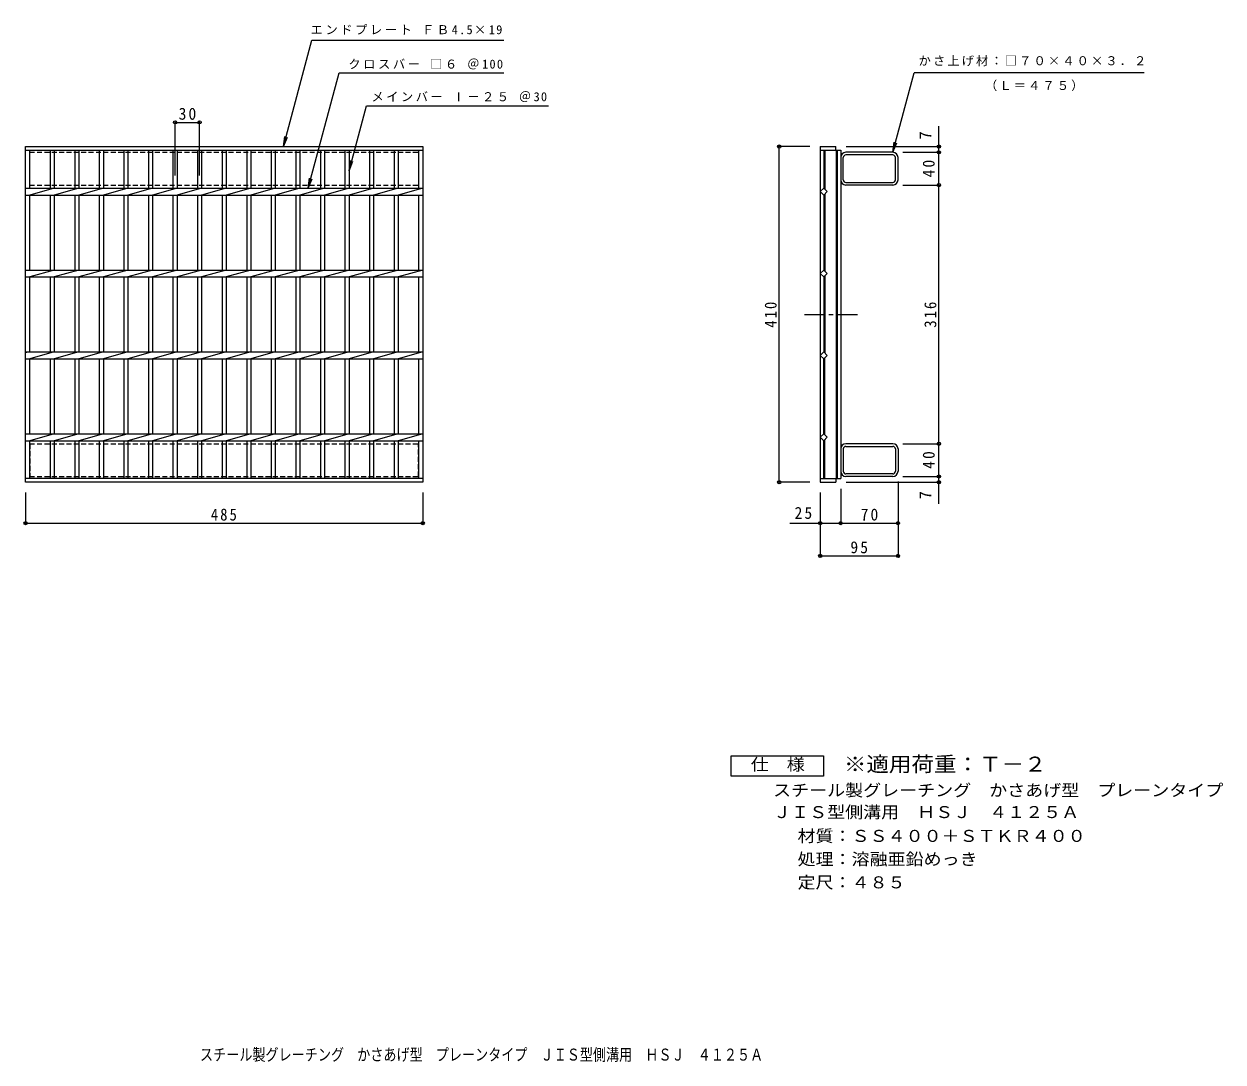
# Model space of a CAD drawing. Units: millimetres, scale not verified. Extents: x -679 to 785, y -684 to 584.
import ezdxf
from ezdxf.enums import TextEntityAlignment as Align

# ---------------------------------------------------------------- set-up
doc = ezdxf.new("R2010")
doc.units = ezdxf.units.MM
doc.header["$LTSCALE"] = 5
doc.header["$PDMODE"] = 32
doc.header["$PDSIZE"] = 4
doc.linetypes.add('CHAIN1', pattern=[8, 5, -1, 1, -1])
doc.linetypes.add('DASHED1', pattern=[1.8, 1.2, -0.6])
for name, color, linetype, lineweight in [('1-1_1-1ﾚｲﾔ', 2, 'Continuous', 9), ('1-2_1-2ﾚｲﾔ', 3, 'Continuous', 9), ('1-4_1-4ﾚｲﾔ', 7, 'Continuous', 9), ('F-4_F-4ﾚｲﾔ', 2, 'Continuous', 9)]:
    doc.layers.add(name, color=color, linetype=linetype, lineweight=lineweight)
doc.layers.add('F-5_F-5ﾚｲﾔ', color=3, linetype='Continuous')
doc.styles.add('ＭＳ ゴシック', font='')
doc.styles.get('ＭＳ ゴシック').set_extended_font_data('MS Gothic')

msp = doc.modelspace()

# ---------------------------------------------------------------- linework, layer by layer
at = {"layer": '1-1_1-1ﾚｲﾔ', "linetype": 'DASHED1'}
for p, q in [((-197.397, 426.841), (-197.397, 386.841)), ((-672.397, 386.841), (-197.397, 386.841)), ((-672.397, 70.841), (-197.397, 70.841)), ((-197.397, 30.841), (-197.397, 70.841))]:
    msp.add_line(p, q, dxfattribs=at)
at = {"layer": '1-1_1-1ﾚｲﾔ'}
for p, q in [((381.748, 426.84), (324.549, 426.84)), ((321.348, 393.241), (321.348, 420.44)), ((381.748, 423.641), (324.548, 423.641)), ((384.948, 393.241), (384.948, 420.44)), ((388.148, 393.24), (388.148, 420.441)), ((324.549, 390.04), (381.748, 390.04)), ((381.748, 386.841), (324.549, 386.841)), ((321.348, 64.441), (321.348, 37.241)), ((381.748, 70.841), (324.549, 70.841)), ((324.549, 67.641), (381.748, 67.641)), ((384.948, 64.441), (384.948, 37.241)), ((388.148, 64.441), (388.148, 37.241)), ((381.748, 34.041), (324.548, 34.041)), ((381.748, 30.841), (324.549, 30.841))]:
    msp.add_line(p, q, dxfattribs=at)
at = {"layer": '1-1_1-1ﾚｲﾔ', "linetype": 'DASHED1'}
for points in [[(-672.397, 386.841), (-672.397, 426.841), (-197.397, 426.841)], [(-672.397, 70.841), (-672.397, 30.841), (-197.397, 30.841)]]:
    msp.add_lwpolyline(points, dxfattribs=at)
at = {"layer": '1-1_1-1ﾚｲﾔ'}
for centre, radius, start, end in [((324.549, 420.441), 6.4, 90, 180), ((381.748, 420.441), 6.4, 0, 90), ((324.548, 420.44), 3.2, 90, 180), ((381.748, 420.44), 3.2, 0, 90), ((324.549, 393.24), 6.4, 180, 270), ((324.549, 393.241), 3.2, 180, 270), ((381.748, 393.241), 3.2, 270, 0), ((381.748, 393.24), 6.4, 270, 0), ((324.549, 64.441), 6.4, 90, 180), ((324.549, 64.441), 3.2, 90, 180), ((381.748, 64.441), 6.4, 0, 90), ((381.748, 64.441), 3.2, 0, 90), ((324.549, 37.241), 6.4, 180, 270), ((324.548, 37.241), 3.2, 180, 270), ((381.748, 37.241), 3.2, 270, 0), ((381.748, 37.241), 6.4, 270, 0)]:
    msp.add_arc(centre, radius, start, end, dxfattribs=at)
at = {"layer": '1-2_1-2ﾚｲﾔ'}
for p, q in [((-677.397, 433.841), (-192.397, 433.841)), ((-677.397, 23.841), (-677.397, 433.841)), ((-677.397, 429.341), (-192.397, 429.341)), ((-672.397, 383.08), (-672.397, 429.341)), ((-647.397, 429.341), (-647.397, 383.08)), ((-642.397, 429.341), (-642.397, 383.08)), ((-617.397, 429.341), (-617.397, 383.08)), ((-612.397, 429.341), (-612.397, 383.08)), ((-587.397, 429.341), (-587.397, 383.08)), ((-582.397, 429.341), (-582.397, 383.08)), ((-557.397, 429.341), (-557.397, 383.08)), ((-552.398, 429.341), (-552.398, 383.08)), ((-527.397, 429.341), (-527.397, 383.08)), ((-522.397, 429.341), (-522.397, 383.08)), ((-497.396, 429.341), (-497.396, 383.08)), ((-492.397, 429.341), (-492.397, 383.08)), ((-467.397, 429.341), (-467.397, 383.08)), ((-462.397, 429.341), (-462.397, 383.08)), ((-437.397, 429.341), (-437.397, 383.08)), ((-432.397, 429.341), (-432.397, 383.08)), ((-407.397, 429.341), (-407.397, 383.08)), ((-402.397, 429.341), (-402.397, 383.08)), ((-377.397, 429.341), (-377.397, 383.08)), ((-372.397, 429.341), (-372.397, 383.08)), ((-347.397, 429.341), (-347.397, 383.08)), ((-342.397, 429.341), (-342.397, 383.08)), ((-317.397, 429.341), (-317.397, 383.08)), ((-312.397, 429.341), (-312.397, 383.08)), ((-287.397, 429.341), (-287.397, 383.08)), ((-282.397, 429.341), (-282.397, 383.08)), ((-257.397, 429.341), (-257.397, 383.08)), ((-252.397, 429.341), (-252.397, 383.08)), ((-227.396, 429.341), (-227.396, 383.08)), ((-222.397, 429.341), (-222.397, 383.08)), ((-197.397, 429.341), (-197.397, 383.08)), ((-192.397, 433.841), (-192.397, 23.841)), ((293.149, 433.841), (312.149, 433.841)), ((293.149, 433.841), (293.149, 23.841)), ((293.149, 429.34), (318.148, 429.34)), ((297.649, 429.34), (297.649, 382.826)), ((298.649, 429.34), (298.649, 381.826)), ((312.149, 429.34), (312.149, 433.841)), ((312.649, 429.34), (312.649, 28.341)), ((313.649, 429.34), (313.649, 28.341)), ((318.148, 429.34), (318.148, 28.341)), ((-672.397, 383.08), (-677.397, 382.08)), ((-677.397, 383.08), (-192.397, 383.08)), ((-642.397, 383.08), (-672.397, 374.601)), ((-612.397, 383.08), (-642.397, 374.601)), ((-582.397, 383.08), (-612.397, 374.601)), ((-552.398, 383.08), (-582.397, 374.601)), ((-522.397, 383.08), (-552.398, 374.601)), ((-492.397, 383.08), (-522.397, 374.601)), ((-462.397, 383.08), (-492.397, 374.601)), ((-432.397, 383.08), (-462.397, 374.601)), ((-402.397, 383.08), (-432.397, 374.601)), ((-372.397, 383.08), (-402.397, 374.601)), ((-342.397, 383.08), (-372.397, 374.601)), ((-312.397, 383.08), (-342.397, 374.601)), ((-282.397, 383.08), (-312.397, 374.601)), ((-252.397, 383.08), (-282.397, 374.601)), ((-222.397, 383.08), (-252.397, 374.601)), ((-192.396, 383.08), (-222.396, 374.601)), ((-677.397, 374.601), (-192.397, 374.601)), ((-672.397, 283.081), (-672.397, 374.601)), ((-647.397, 374.601), (-647.397, 283.081)), ((-642.397, 374.601), (-642.397, 283.081)), ((-617.397, 374.601), (-617.397, 283.081)), ((-612.397, 374.601), (-612.397, 283.081)), ((-587.397, 374.601), (-587.397, 283.081)), ((-582.397, 374.601), (-582.397, 283.081)), ((-557.397, 374.601), (-557.397, 283.081)), ((-552.398, 374.601), (-552.398, 283.081)), ((-527.397, 374.601), (-527.397, 283.081)), ((-522.397, 374.601), (-522.397, 283.081)), ((-497.396, 374.601), (-497.396, 283.081)), ((-492.397, 374.601), (-492.397, 283.081)), ((-467.397, 374.601), (-467.397, 283.081)), ((-462.397, 374.601), (-462.397, 283.081)), ((-437.397, 374.601), (-437.397, 283.081)), ((-432.397, 374.601), (-432.397, 283.081)), ((-407.397, 374.601), (-407.397, 283.081)), ((-402.397, 374.601), (-402.397, 283.081)), ((-377.397, 374.601), (-377.397, 283.081)), ((-372.397, 374.601), (-372.397, 283.081)), ((-347.397, 374.601), (-347.397, 283.081)), ((-342.397, 374.601), (-342.397, 283.081)), ((-317.397, 374.601), (-317.397, 283.081)), ((-312.397, 374.601), (-312.397, 283.081)), ((-287.397, 374.601), (-287.397, 283.081)), ((-282.397, 374.601), (-282.397, 283.081)), ((-257.397, 374.601), (-257.397, 283.081)), ((-252.397, 374.601), (-252.397, 283.081)), ((-227.396, 374.601), (-227.396, 283.081)), ((-222.397, 374.601), (-222.397, 283.081)), ((-197.397, 374.601), (-197.397, 283.081)), ((297.649, 374.855), (297.649, 282.826)), ((298.649, 375.855), (298.649, 281.826)), ((-672.397, 283.08), (-677.397, 282.08)), ((-677.397, 283.08), (-192.397, 283.08)), ((-642.397, 283.08), (-672.397, 274.601)), ((-612.397, 283.08), (-642.397, 274.601)), ((-582.397, 283.08), (-612.397, 274.601)), ((-552.398, 283.08), (-582.397, 274.601)), ((-522.397, 283.08), (-552.398, 274.601)), ((-492.397, 283.08), (-522.397, 274.601)), ((-462.397, 283.08), (-492.397, 274.601)), ((-432.397, 283.08), (-462.397, 274.601)), ((-402.397, 283.08), (-432.397, 274.601)), ((-372.397, 283.08), (-402.397, 274.601)), ((-342.397, 283.08), (-372.397, 274.601)), ((-192.396, 283.08), (-222.396, 274.601)), ((-677.397, 274.601), (-192.397, 274.601)), ((-672.397, 183.081), (-672.397, 274.601)), ((-647.397, 274.601), (-647.397, 183.081)), ((-642.397, 274.601), (-642.397, 183.081)), ((-617.397, 274.601), (-617.397, 183.081)), ((-612.397, 274.601), (-612.397, 183.081)), ((-587.397, 274.601), (-587.397, 183.081)), ((-582.397, 274.601), (-582.397, 183.081)), ((-557.397, 274.601), (-557.397, 183.081)), ((-552.398, 274.601), (-552.398, 183.081)), ((-527.397, 274.601), (-527.397, 183.081)), ((-522.397, 274.601), (-522.397, 183.081)), ((-497.396, 274.601), (-497.396, 183.081)), ((-492.397, 274.601), (-492.397, 183.081)), ((-467.397, 274.601), (-467.397, 183.081)), ((-462.397, 274.601), (-462.397, 183.081)), ((-437.397, 274.601), (-437.397, 183.081)), ((-432.397, 274.601), (-432.397, 183.081)), ((-407.397, 274.601), (-407.397, 183.081)), ((-402.397, 274.601), (-402.397, 183.081)), ((-377.397, 274.601), (-377.397, 183.081)), ((-372.397, 274.601), (-372.397, 183.081)), ((-347.397, 274.601), (-347.397, 183.081)), ((-317.397, 274.601), (-317.397, 183.081)), ((-287.397, 274.601), (-287.397, 183.081)), ((-257.397, 274.601), (-257.397, 183.081)), ((-227.396, 274.601), (-227.396, 183.081)), ((-222.397, 274.601), (-222.397, 183.081)), ((-197.397, 274.601), (-197.397, 183.081)), ((297.649, 274.855), (297.649, 182.826)), ((298.649, 275.855), (298.649, 181.826)), ((-672.397, 183.08), (-677.397, 182.08)), ((-677.397, 183.08), (-192.397, 183.08)), ((-642.397, 183.08), (-672.397, 174.601)), ((-612.397, 183.08), (-642.397, 174.601)), ((-582.397, 183.08), (-612.397, 174.601)), ((-552.398, 183.08), (-582.397, 174.601)), ((-522.397, 183.08), (-552.398, 174.601)), ((-492.397, 183.08), (-522.397, 174.601)), ((-462.397, 183.08), (-492.397, 174.601)), ((-432.397, 183.08), (-462.397, 174.601)), ((-402.397, 183.08), (-432.397, 174.601)), ((-372.397, 183.08), (-402.397, 174.601)), ((-342.397, 183.08), (-372.397, 174.601)), ((-312.397, 183.08), (-342.397, 174.601)), ((-282.397, 183.08), (-312.397, 174.601)), ((-252.397, 183.08), (-282.397, 174.601)), ((-222.397, 183.08), (-252.397, 174.601)), ((-192.396, 183.08), (-222.396, 174.601)), ((298.649, 81.826), (298.649, 175.855)), ((-677.397, 174.601), (-192.397, 174.601)), ((-672.397, 83.08), (-672.397, 174.601)), ((-647.397, 174.601), (-647.397, 83.08)), ((-642.397, 174.601), (-642.397, 83.08)), ((-617.397, 174.601), (-617.397, 83.08)), ((-612.397, 174.601), (-612.397, 83.08)), ((-587.397, 174.601), (-587.397, 83.08)), ((-582.397, 174.601), (-582.397, 83.08)), ((-557.397, 174.601), (-557.397, 83.08)), ((-552.398, 174.601), (-552.398, 83.08)), ((-527.397, 174.601), (-527.397, 83.08)), ((-522.397, 174.601), (-522.397, 83.08)), ((-497.396, 174.601), (-497.396, 83.08)), ((-492.397, 174.601), (-492.397, 83.08)), ((-467.397, 174.601), (-467.397, 83.08)), ((-462.397, 174.601), (-462.397, 83.08)), ((-437.397, 174.601), (-437.397, 83.08)), ((-432.397, 174.601), (-432.397, 83.08)), ((-407.397, 174.601), (-407.397, 83.08)), ((-402.397, 174.601), (-402.397, 83.08)), ((-377.397, 174.601), (-377.397, 83.08)), ((-372.397, 174.601), (-372.397, 83.08)), ((-347.397, 174.601), (-347.397, 83.08)), ((-342.397, 174.601), (-342.397, 83.08)), ((-317.397, 174.601), (-317.397, 83.08)), ((-312.397, 174.601), (-312.397, 83.08)), ((-287.397, 174.601), (-287.397, 83.08)), ((-282.397, 174.601), (-282.397, 83.08)), ((-257.397, 174.601), (-257.397, 83.08)), ((-252.397, 174.601), (-252.397, 83.08)), ((-227.396, 174.601), (-227.396, 83.08)), ((-222.397, 174.601), (-222.397, 83.08)), ((-197.397, 174.601), (-197.397, 83.08)), ((297.649, 82.826), (297.649, 174.855)), ((-672.397, 83.08), (-677.397, 82.08)), ((-677.397, 83.08), (-192.397, 83.08)), ((-677.397, 74.601), (-192.397, 74.601)), ((-642.397, 83.08), (-672.397, 74.601)), ((-672.397, 28.34), (-672.397, 74.601)), ((-647.397, 74.601), (-647.397, 28.34)), ((-612.397, 83.08), (-642.397, 74.601)), ((-642.397, 74.601), (-642.397, 28.34)), ((-617.397, 74.601), (-617.397, 28.34)), ((-582.397, 83.08), (-612.397, 74.601)), ((-612.397, 74.601), (-612.397, 28.34)), ((-587.397, 74.601), (-587.397, 28.34)), ((-552.398, 83.08), (-582.397, 74.601)), ((-582.397, 74.601), (-582.397, 28.34)), ((-557.397, 74.601), (-557.397, 28.34)), ((-522.397, 83.08), (-552.398, 74.601)), ((-552.398, 74.601), (-552.398, 28.34)), ((-527.397, 74.601), (-527.397, 28.34)), ((-492.397, 83.08), (-522.397, 74.601)), ((-522.397, 74.601), (-522.397, 28.34)), ((-497.396, 74.601), (-497.396, 28.34)), ((-462.397, 83.08), (-492.397, 74.601)), ((-492.397, 74.601), (-492.397, 28.34)), ((-467.397, 74.601), (-467.397, 28.34)), ((-432.397, 83.08), (-462.397, 74.601)), ((-462.397, 74.601), (-462.397, 28.34)), ((-437.397, 74.601), (-437.397, 28.34)), ((-402.397, 83.08), (-432.397, 74.601)), ((-432.397, 74.601), (-432.397, 28.34)), ((-407.397, 74.601), (-407.397, 28.34)), ((-372.397, 83.08), (-402.397, 74.601)), ((-402.397, 74.601), (-402.397, 28.34)), ((-377.397, 74.601), (-377.397, 28.34)), ((-342.397, 83.08), (-372.397, 74.601)), ((-372.397, 74.601), (-372.397, 28.34)), ((-347.397, 74.601), (-347.397, 28.34)), ((-312.397, 83.08), (-342.397, 74.601)), ((-342.397, 74.601), (-342.397, 28.34)), ((-317.397, 74.601), (-317.397, 28.34)), ((-282.397, 83.08), (-312.397, 74.601)), ((-312.397, 74.601), (-312.397, 28.34)), ((-287.397, 74.601), (-287.397, 28.34)), ((-252.397, 83.08), (-282.397, 74.601)), ((-282.397, 74.601), (-282.397, 28.34)), ((-257.397, 74.601), (-257.397, 28.34)), ((-222.397, 83.08), (-252.397, 74.601)), ((-252.397, 74.601), (-252.397, 28.34)), ((-227.396, 74.601), (-227.396, 28.34)), ((-222.397, 74.601), (-222.397, 28.34)), ((-192.396, 83.08), (-222.396, 74.601)), ((-197.397, 74.601), (-197.397, 28.34)), ((297.649, 28.341), (297.649, 74.598)), ((298.649, 28.341), (298.649, 75.855)), ((-192.397, 28.34), (-677.397, 28.34)), ((-192.397, 23.841), (-677.397, 23.841)), ((293.149, 28.341), (318.148, 28.341)), ((293.149, 23.841), (312.149, 23.841)), ((312.149, 28.341), (312.149, 23.841))]:
    msp.add_line(p, q, dxfattribs=at)
at = {"layer": '1-2_1-2ﾚｲﾔ', "linetype": 'CHAIN1'}
msp.add_line((273.828, 228.841), (340.946, 228.841), dxfattribs=at)
at = {"layer": '1-2_1-2ﾚｲﾔ'}
for points in [[(301.634, 378.84), (297.391, 374.598), (293.149, 378.84), (297.391, 383.083)], [(301.634, 278.841), (297.391, 274.598), (293.149, 278.841), (297.391, 283.083)], [(301.634, 178.841), (297.391, 174.598), (293.149, 178.841), (297.391, 183.083)], [(301.634, 78.841), (297.391, 74.598), (293.149, 78.841), (297.391, 83.083)]]:
    msp.add_lwpolyline(points, close=True, dxfattribs=at)
for points in [[(-312.397, 283.08), (-342.397, 274.601), (-342.397, 183.081)], [(-282.397, 283.08), (-312.397, 274.601), (-312.397, 183.081)], [(-252.397, 283.08), (-282.397, 274.601), (-282.397, 183.081)], [(-222.397, 283.08), (-252.397, 274.601), (-252.397, 183.081)]]:
    msp.add_lwpolyline(points, dxfattribs=at)
at = {"layer": '1-4_1-4ﾚｲﾔ'}
for p, q in [((381.748, 426.841), (407.74, 523.841)), ((688.793, 523.841), (407.74, 523.841)), ((-282.397, 404.419), (-261.116, 483.841)), ((-261.116, 483.841), (-38.903, 483.841)), ((-494.897, 398.335), (-494.897, 464.965)), ((-494.897, 463.465), (-464.897, 463.465)), ((-464.897, 398.335), (-464.897, 464.965)), ((438.148, -2.363), (438.148, 458.757)), ((-362.504, 433.841), (-360.872, 446.234)), ((-362.504, 433.841), (-357.72, 445.389)), ((280.648, 433.841), (241.648, 433.841)), ((243.148, 23.841), (243.148, 433.841)), ((324.649, 433.841), (439.648, 433.841)), ((381.748, 426.841), (383.38, 439.234)), ((381.748, 426.841), (386.532, 438.389)), ((394.248, 426.841), (439.648, 426.841)), ((-282.397, 404.419), (-280.765, 416.812)), ((-282.397, 404.419), (-277.613, 415.968)), ((-332.096, 383.08), (-330.464, 395.473)), ((-332.096, 383.08), (-327.312, 394.629)), ((394.248, 386.84), (439.648, 386.84)), ((394.248, 70.841), (439.648, 70.841)), ((394.248, 30.841), (439.648, 30.841)), ((280.648, 23.841), (241.648, 23.841)), ((318.148, 15.841), (318.148, -27.659)), ((324.649, 23.841), (439.648, 23.841)), ((388.148, 24.741), (388.148, -67.659)), ((-677.397, 11.341), (-677.397, -27.659)), ((-192.397, 11.341), (-192.397, -27.659)), ((293.149, 11.341), (293.149, -67.659)), ((-677.397, -26.159), (-192.397, -26.159)), ((256.154, -26.159), (388.148, -26.159)), ((293.149, -66.159), (388.148, -66.159))]:
    msp.add_line(p, q, dxfattribs=at)
for points in [[(-362.504, 433.841), (-327.67, 563.841), (-93.437, 563.841)], [(-332.096, 383.08), (-294.379, 523.841), (-93.437, 523.841)]]:
    msp.add_lwpolyline(points, dxfattribs=at)
for p in [(-494.897, 463.465), (-464.897, 463.465), (243.148, 433.841), (438.148, 433.841), (438.148, 426.841), (438.148, 386.84), (438.148, 70.841), (438.148, 30.841), (243.148, 23.841), (438.148, 23.841), (-677.397, -26.159), (-192.397, -26.159), (293.149, -26.159), (318.148, -26.159), (388.148, -26.159), (293.149, -66.159), (388.148, -66.159)]:
    msp.add_point(p, dxfattribs=at)
at = {"layer": 'F-4_F-4ﾚｲﾔ'}
msp.add_lwpolyline([(184.536, -335.188), (184.536, -310.188), (297.036, -310.188), (297.036, -335.188)], close=True, dxfattribs=at)

# ---------------------------------------------------------------- texts
at = {"layer": '1-4_1-4ﾚｲﾔ', "color": 2, "style": 'ＭＳ ゴシック'}
for p in [(433.148, 442.567), (433.148, 3.09)]:
    msp.add_text('7', height=14.66, rotation=90, dxfattribs=at).set_placement(p, align=Align.BOTTOM_LEFT)
at = {"layer": '1-4_1-4ﾚｲﾔ', "char_height": 11, "attachment_point": 7, "style": 'ＭＳ ゴシック'}
for s, insert in [('\\T1.21;エンドプレート\\~ＦＢ4.5×19', (-329.402, 570.518)), ('\\T1.17;かさ上げ材：□７０×４０×３．２', (413.238, 532.044)), ('\\T1.21;クロスバー\\~□６\\~＠100', (-283.258, 528.115)), ('\\T1.17;（Ｌ＝４７５）', (494.367, 501.566)), ('\\T1.2;メインバー\\~Ⅰ－２５\\~＠30', (-254.942, 488.261))]:
    msp.add_mtext(s, dxfattribs=dict(at, insert=insert))
at = {"layer": '1-4_1-4ﾚｲﾔ', "color": 2, "char_height": 14.66, "attachment_point": 7, "style": 'ＭＳ ゴシック'}
for s, insert in [('\\T1.27;\\W0.95;30', (-490.522, 466.465)), ('\\T1.27;\\W0.9;485', (-451.147, -23.159)), ('\\T1.27;\\W0.95;25', (261.848, -21.159)), ('\\T1.27;\\W0.95;70', (342.523, -23.159)), ('\\T1.27;\\W0.95;95', (330.023, -63.159))]:
    msp.add_mtext(s, dxfattribs=dict(at, insert=insert))
at = {"layer": '1-4_1-4ﾚｲﾔ', "color": 2, "char_height": 14.66, "attachment_point": 7, "rotation": 90, "style": 'ＭＳ ゴシック'}
for s, insert in [('\\T1.27;\\W0.95;40', (433.148, 396.216)), ('\\T1.27;\\W0.9;410', (240.149, 212.591)), ('\\T1.27;\\W0.9;316', (435.148, 212.591)), ('\\T1.27;\\W0.95;40', (433.148, 40.216))]:
    msp.add_mtext(s, dxfattribs=dict(at, insert=insert))
at = {"layer": 'F-4_F-4ﾚｲﾔ', "style": 'ＭＳ ゴシック', "width": 1.1}
for s, p in [('仕\u3000様', (208.286, -332.688)), ('スチール製グレーチング\u3000かさあげ型\u3000プレーンタイプ', (235.581, -364.148)), ('ＪＩＳ型側溝用\u3000ＨＳＪ\u3000４１２５Ａ', (235.581, -390.806)), ('材質：ＳＳ４００＋ＳＴＫＲ４００', (265.437, -419.92)), ('処理：溶融亜鉛めっき', (265.437, -448.307)), ('定尺：４８５', (265.437, -476.654))]:
    msp.add_text(s, height=14.66, dxfattribs=at).set_placement(p, align=Align.BOTTOM_LEFT)
at = {"layer": 'F-5_F-5ﾚｲﾔ', "style": 'ＭＳ ゴシック', "width": 1.1}
msp.add_text('※適用荷重：Ｔ－２', height=18.33, dxfattribs=at).set_placement((322.036, -335.188), align=Align.BOTTOM_LEFT)
at = {"layer": 'F-5_F-5ﾚｲﾔ', "color": 2, "style": 'ＭＳ ゴシック', "width": 0.8}
msp.add_text('スチール製グレーチング\u3000かさあげ型\u3000プレーンタイプ\u3000ＪＩＳ型側溝用\u3000ＨＳＪ\u3000４１２５Ａ', height=14.66, dxfattribs=at).set_placement((-464.379, -687.109), align=Align.BOTTOM_LEFT)

doc.saveas('drawing.dxf')
